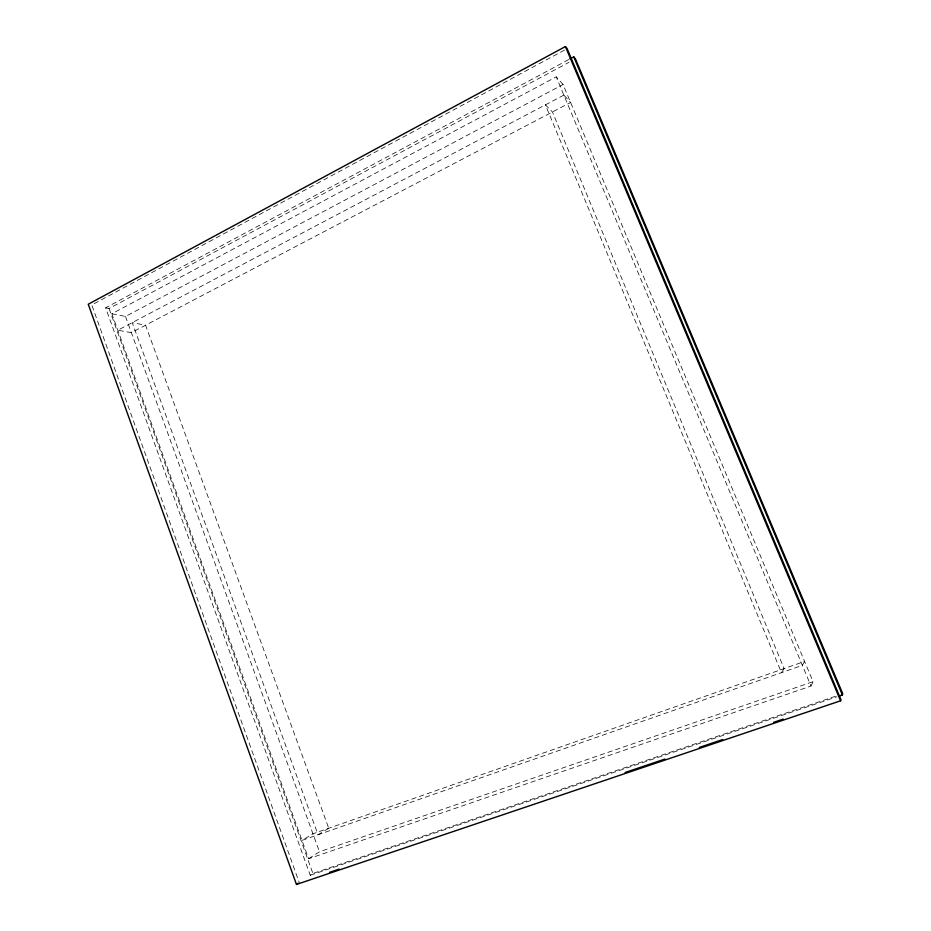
<?xml version="1.0" encoding="UTF-8"?>
<svg xmlns="http://www.w3.org/2000/svg" width="931" height="931" viewBox="0 0 931 931"><rect width="100%" height="100%" fill="white"/><g stroke="black" fill="none" stroke-linecap="round" stroke-linejoin="round"><path stroke-width="0.7" stroke-dasharray="4.66 3.49" d="M810.994 686.031L813.054 681.667L563.08 84.5L556.226 76.842L111.883 313.747L308.627 858.743L810.994 686.031L556.226 76.842M568.666 59.631L105.634 307.824L310.232 875.256L312.909 873.464L837.248 695.655M308.627 858.743L319.461 851.818L813.054 681.667M564.57 50.041L91.785 304.961L299.27 882.576M105.634 307.824L109.032 308.522L569.004 62.319M111.883 313.747L125.487 316.459L563.08 84.5M310.232 875.256L836.899 696.795M125.487 316.459L319.461 851.818M109.032 308.522L312.909 873.464M804.582 661.417L802.336 665.351L302.005 840.379L312.932 833.804L804.582 661.417M784.123 668.598L781.47 672.648L545.403 104.854L552.444 111.953L784.123 668.598M328.736 828.264L318.053 834.77L132.249 322.626L145.573 325.21L328.736 828.264M563.872 95.125L117.841 330.214L131.352 332.67L570.587 102.445L563.872 95.125"/><path stroke-width="1.4" d="M840.577 700.799L840.949 699.6L567.119 48.656L565.42 46.55L88.247 304.239L296.465 884.45L840.577 700.799L565.42 46.55M839.657 695.864L842.404 694.933L842.753 693.793L575.405 58.897L573.787 56.884L569.947 58.944M296.465 884.45L298.327 883.205M329.516 872.359L339.14 869.112M625.097 772.521L664.967 759.044M699.344 747.442L722.712 739.54M773.58 722.363L783.204 719.104M573.787 56.884L842.404 694.933"/></g></svg>
